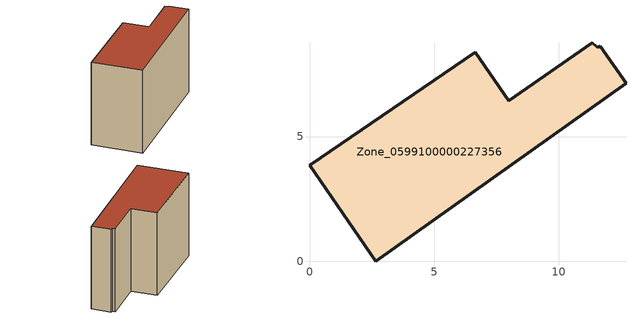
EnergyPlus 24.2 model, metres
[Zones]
Zone_0599100000227356
 floor ground (C_G): 8,6.44 11.34,8.76 11.55,8.58 11.66,8.63 12.7,7.14 2.66,0 0,3.84 6.65,8.38 z0
 wall outside (C_F): 2.66,0 12.7,7.14 11.66,8.63 11.55,8.58 11.34,8.76 8,6.44 6.65,8.38 0,3.84 2.66,0 z0:7.93
 roof outside (C_R): 11.34,8.76 8,6.44 6.65,8.38 0,3.84 2.66,0 12.7,7.14 11.66,8.63 11.55,8.58 z7.93
[BUILDING]
Pand.0599100000227356: North Axis=0; Terrain=City; Loads Convergence Tolerance Value=0.04; Temperature Convergence Tolerance Value=0.4; Solar Distribution=FullExterior; Maximum Number of Warmup Days=25; Minimum Number of Warmup Days=1
[Site:Location]
Rotterdam.The.Hague.AP_ZH_NLD Design_Conditions: Latitude=51.96; Longitude=4.45; Time Zone=1; Elevation=-4.5
[SITE:GROUNDTEMPERATURE:BUILDINGSURFACE]
18, 18, 18, 18, 18, 18, 18, 18, 18, 18, 18, 18
[MATERIAL] Thermal Absorptance=0.9; Solar Absorptance=0.7; Visible Absorptance=0.7
Name | Roughness | Thickness | Conductivity | Density | Specific Heat
G.TI.1946 | MediumSmooth | 0.15 | 1 | 540 | 1210
F.TI.1946 | Rough | 0.3 | 0.857143 | 1920 | 840
R.TI.1946 | MediumRough | 0.2 | 0.1 | 1500 | 1000
[CONSTRUCTION]
C_G: G.TI.1946
C_F: F.TI.1946
C_R: R.TI.1946
[ZONE]
Zone_0599100000227356: Type=1; Multiplier=1; Ceiling Height=Autocalculate; Volume=Autocalculate; Floor Area=autocalculate; Part of Total Floor Area=Yes
[ZONEINFILTRATION:DESIGNFLOWRATE]
Infil_Zone_0599100000227356: Zone or ZoneList or Space or SpaceList=Zone_0599100000227356; Schedule=AlwaysOn; Design Flow Rate Calculation Method=Flow/Area; Flow Rate per Floor Area=0.003; Constant Term Coefficient=1; Temperature Term Coefficient=0; Velocity Term Coefficient=0; Velocity Squared Term Coefficient=0
[HVACTEMPLATE:ZONE:IDEALLOADSAIRSYSTEM]
Zone_0599100000227356: Maximum Heating Supply Air Temperature=50; Minimum Cooling Supply Air Temperature=13; Maximum Heating Supply Air Humidity Ratio=0.0156; Minimum Cooling Supply Air Humidity Ratio=0.0077; Heating Limit=NoLimit; Cooling Limit=NoLimit; Dehumidification Control Type=ConstantSensibleHeatRatio; Cooling Sensible Heat Ratio=0.7; Dehumidification Setpoint=60; Humidification Control Type=None; Humidification Setpoint=30; Outdoor Air Method=None; Outdoor Air Flow Rate per Person=0.00944; Outdoor Air Flow Rate per Zone Floor Area=0; Outdoor Air Flow Rate per Zone=0; Demand Controlled Ventilation Type=None; Outdoor Air Economizer Type=NoEconomizer; Heat Recovery Type=None; Sensible Heat Recovery Effectiveness=0.7; Latent Heat Recovery Effectiveness=0.65
[ZONECONTROL:THERMOSTAT]
ThermostatControl_Zone_0599100000227356: Zone or ZoneList=Zone_0599100000227356; Control Type Schedule=DualSetpointControlType; Control 1=Thermostat_Zone_0599100000227356; Temperature Difference Between Cutout And Setpoint=0
[THERMOSTATSETPOINT:DUALSETPOINT]
Thermostat_Zone_0599100000227356: Heating Setpoint Temperature Schedule=HeatingSetpoint_Zone_0599100000227356; Cooling Setpoint Temperature Schedule=CoolingSetpoint_Zone_0599100000227356
[SCHEDULE:COMPACT]
HeatingSetpoint_Zone_0599100000227356: Through: 12/31, For: AllDays, Until: 24:00, 21
CoolingSetpoint_Zone_0599100000227356: Through: 12/31, For: AllDays, Until: 24:00, 24
DualSetpointControlType: Through: 12/31, For: AllDays, Until: 24:00, 4
AlwaysOn: Through: 12/31, For: AllDays, Until: 24:00, 1
